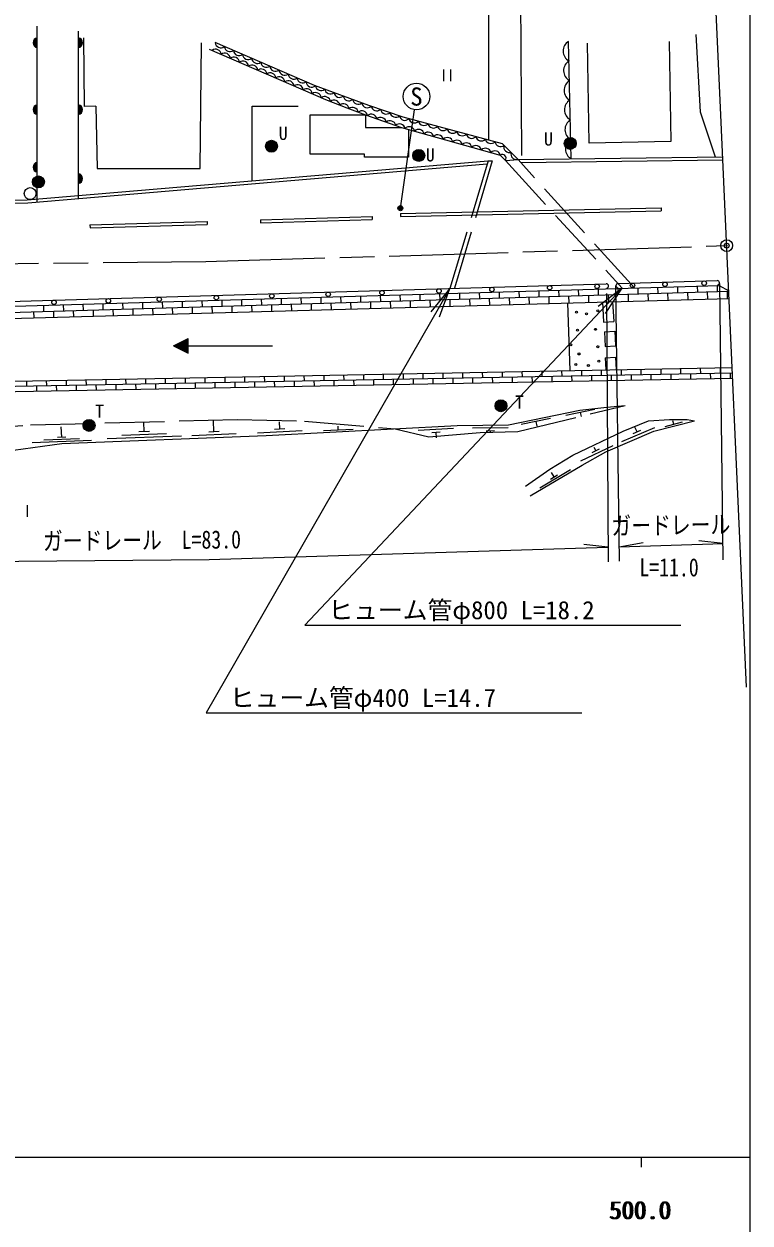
# Model space of a CAD drawing. Units: millimetres at full size, sheet at 1:1000; details may follow other scales. Extents: x 40000 to 680000, y 20000 to 380000.
# Drawn here: x 505740 to 579000, y 198357 to 319247 of the extents above; entities that cross this region are included whole.
import ezdxf
from ezdxf.enums import TextEntityAlignment as Align

# ---------------------------------------------------------------- set-up
doc = ezdxf.new("R2010")
doc.units = ezdxf.units.MM
doc.header["$LTSCALE"] = 1000
doc.header["$PDMODE"] = 32
doc.header["$PDSIZE"] = 500
doc.linetypes.add('CHAIN', pattern=[18.5, 12, -1.5, 3.5, -1.5])
doc.linetypes.add('DASHED', pattern=[7.5, 6, -1.5])
for name, color, linetype, lineweight in [('M-BGD', 7, 'Continuous', 25), ('M-BMK', 2, 'CHAIN', 13), ('M-BMK-OTRS', 5, 'Continuous', 25), ('M-BMK-SRVR', 3, 'Continuous', 25), ('M-STR-HTXT', 7, 'Continuous', 13), ('M-STR-STRC', 7, 'Continuous', 25), ('M-TTL-BAND', 7, 'Continuous', 25)]:
    doc.layers.add(name, color=color, linetype=linetype, lineweight=lineweight)
doc.layers.add('M-OTRS', color=6, linetype='Continuous')
doc.styles.add('ＭＳ ゴシック', font='')
doc.styles.get('ＭＳ ゴシック').set_extended_font_data('MS Gothic')

# ---------------------------------------------------------------- blocks, each defined once
blk = doc.blocks.new('open_arrow')
at = {"color": 0, "linetype": 'Continuous', "lineweight": -2}
blk.add_lwpolyline([(7.5, 1.25), (0, 0), (7.5, -1.25)], dxfattribs=at)

msp = doc.modelspace()

# ---------------------------------------------------------------- hatches: boundary and pattern name
at = {"layer": 'M-BGD'}
for points in [[(507064, 316856, -0.82183), (507064, 317847)], [(511245, 317851, -0.82183), (511245, 316861)], [(507064, 310113, -0.82183), (507064, 311104)], [(511245, 311103, -0.82183), (511245, 310113)], [(530115, 306917, -0.41421), (530715, 307517, -0.41421), (531315, 306917, -1)], [(560261, 307205, -0.41421), (560861, 307805, -0.41421), (561461, 307205, -1)], [(544979, 305989, -0.41421), (545579, 306589, -0.41421), (546179, 305989, -1)], [(507064, 304312, -0.82183), (507064, 305303)], [(506600, 303325, -0.41421), (507200, 303925, -0.41421), (507800, 303325, -1)], [(511245, 304153, -0.82183), (511245, 303162)], [(522318, 287541), (520818, 286791), (522318, 286041)], [(553270, 280755, -0.41421), (553870, 281355, -0.41421), (554470, 280755, -1)], [(511710, 278770, -0.41421), (512310, 279370, -0.41421), (512910, 278770, -1)]]:
    msp.add_hatch(color=256, dxfattribs=at).paths.add_polyline_path(points)
at = {"layer": 'M-STR-HTXT'}
msp.add_hatch(color=256, dxfattribs=at).paths.add_polyline_path([(543922, 300818, -0.41421), (543868, 300469, -0.41421), (543518, 300523, -1)])

# ---------------------------------------------------------------- linework, layer by layer
at = {"layer": 'M-BGD'}
for p, q in [((507064, 301293), (507064, 319041)), ((511245, 301647), (511245, 318523)), ((507064, 316856), (507064, 317847)), ((511245, 317851), (511245, 316861)), ((523534, 304692), (523657, 317336)), ((560968, 305662), (560690, 317484)), ((562774, 307237), (562590, 317309)), ((570834, 317467), (571019, 307395)), ((548087, 314645), (548087, 313471)), ((548787, 314645), (548787, 313471)), ((507064, 310113), (507064, 311104)), ((511245, 311103), (511245, 310113)), ((512983, 310951), (513127, 304687)), ((571019, 307395), (562774, 307237)), ((555592, 305591), (576241, 305862)), ((507064, 304312), (507064, 305303)), ((513127, 304687), (523534, 304692)), ((555859, 305288), (576255, 305562)), ((511245, 304153), (511245, 303162)), ((529601, 299486), (540857, 299841)), ((540857, 299841), (540866, 299541)), ((543728, 300132), (570034, 300705)), ((543728, 300132), (543735, 299832)), ((543735, 299832), (570041, 300405)), ((570034, 300705), (570041, 300405)), ((512399, 299010), (524210, 299321)), ((512399, 299010), (512407, 298710)), ((512407, 298710), (524218, 299021)), ((524210, 299321), (524218, 299021)), ((529601, 299486), (529610, 299186)), ((529610, 299186), (540866, 299541)), ((488690, 290810), (564491, 293049)), ((565672, 292583), (565689, 291984)), ((565693, 293084), (575689, 293379)), ((567671, 292642), (567689, 292043)), ((569670, 292701), (569688, 292102)), ((571669, 292760), (571687, 292161)), ((573668, 292819), (573686, 292220)), ((575667, 292878), (575685, 292279)), ((488723, 289711), (576852, 292313)), ((488741, 289111), (576886, 291574)), ((523690, 291344), (523708, 290744)), ((525689, 291403), (525707, 290803)), ((527688, 291462), (527706, 290862)), ((529687, 291521), (529705, 290921)), ((531687, 291580), (531704, 290980)), ((533686, 291639), (533703, 291039)), ((535685, 291698), (535702, 291098)), ((537684, 291757), (537702, 291157)), ((539683, 291816), (539701, 291216)), ((541682, 291875), (541700, 291275)), ((543681, 291934), (543699, 291334)), ((544699, 291364), (544719, 290675)), ((545680, 291993), (545698, 291393)), ((546698, 291423), (546718, 290731)), ((547680, 292052), (547697, 291452)), ((548697, 291482), (548717, 290787)), ((549679, 292111), (549696, 291511)), ((550696, 291541), (550717, 290842)), ((551678, 292170), (551696, 291570)), ((552695, 291600), (552716, 290898)), ((553677, 292229), (553695, 291629)), ((554694, 291659), (554715, 290954)), ((555676, 292288), (555694, 291688)), ((556693, 291718), (556714, 291010)), ((557675, 292347), (557693, 291747)), ((558692, 291777), (558713, 291066)), ((559674, 292406), (559692, 291806)), ((560692, 291836), (560713, 291122)), ((561673, 292465), (561691, 291866)), ((562691, 291895), (562712, 291178)), ((563673, 292524), (563690, 291925)), ((564690, 291954), (564711, 291233)), ((566689, 292013), (566710, 291289)), ((568688, 292072), (568710, 291345)), ((570687, 292131), (570709, 291401)), ((572686, 292190), (572708, 291457)), ((574685, 292249), (574707, 291513)), ((576685, 292308), (576706, 291569)), ((506715, 290242), (506734, 289614)), ((507697, 290871), (507715, 290272)), ((508714, 290301), (508733, 289670)), ((509696, 290930), (509714, 290331)), ((510713, 290360), (510732, 289725)), ((511695, 290989), (511713, 290390)), ((512713, 290419), (512731, 289781)), ((513694, 291048), (513712, 290449)), ((514712, 290478), (514731, 289837)), ((515693, 291107), (515711, 290508)), ((516711, 290537), (516730, 289893)), ((517693, 291166), (517710, 290567)), ((518710, 290596), (518729, 289949)), ((519692, 291226), (519709, 290626)), ((520709, 290655), (520728, 290005)), ((521691, 291285), (521709, 290685)), ((522708, 290714), (522727, 290061)), ((524707, 290773), (524727, 290116)), ((526706, 290832), (526726, 290172)), ((528706, 290891), (528725, 290228)), ((530705, 290950), (530724, 290284)), ((532704, 291010), (532724, 290340)), ((534703, 291069), (534723, 290396)), ((536702, 291128), (536722, 290452)), ((538701, 291187), (538721, 290507)), ((540700, 291246), (540720, 290563)), ((542699, 291305), (542720, 290619)), ((560584, 291118), (560812, 284294)), ((564107, 291217), (564205, 289198)), ((565136, 291245), (565242, 289253)), ((564205, 289198), (565242, 289253)), ((564315, 288206), (565356, 288262)), ((564315, 288206), (564386, 286737)), ((565356, 288262), (565434, 286793)), ((520818, 286791), (522318, 287541)), ((520818, 286791), (522318, 286041)), ((522318, 286041), (522318, 287541)), ((522318, 286791), (530818, 286791)), ((564386, 286737), (565434, 286793)), ((564382, 285592), (565435, 285648)), ((564382, 285592), (564442, 284361)), ((565435, 285648), (565503, 284381)), ((492371, 283014), (577200, 284600)), ((549988, 284091), (549997, 283566)), ((551987, 284129), (551997, 283604)), ((553987, 284166), (553997, 283641)), ((555987, 284203), (555996, 283678)), ((557986, 284241), (557996, 283716)), ((559986, 284278), (559996, 283753)), ((561985, 284315), (561995, 283791)), ((563985, 284353), (563995, 283828)), ((565985, 284390), (565995, 283865)), ((567984, 284428), (567994, 283903)), ((569984, 284465), (569994, 283940)), ((571984, 284502), (571994, 283977)), ((573983, 284540), (573993, 284015)), ((575983, 284577), (575993, 284052)), ((491734, 281952), (577247, 283550)), ((492056, 282483), (577224, 284075)), ((505995, 283269), (506005, 282744)), ((507995, 283306), (508005, 282782)), ((509995, 283344), (510004, 282819)), ((511994, 283381), (512004, 282856)), ((513994, 283419), (514004, 282894)), ((515004, 282912), (515013, 282387)), ((515994, 283456), (516003, 282931)), ((517003, 282950), (517013, 282425)), ((517993, 283493), (518003, 282968)), ((519003, 282987), (519013, 282462)), ((519993, 283531), (520003, 283006)), ((521002, 283024), (521012, 282500)), ((521992, 283568), (522002, 283043)), ((523002, 283062), (523012, 282537)), ((523992, 283605), (524002, 283080)), ((525002, 283099), (525012, 282574)), ((525992, 283643), (526002, 283118)), ((527001, 283137), (527011, 282612)), ((527991, 283680), (528001, 283155)), ((529001, 283174), (529011, 282649)), ((529991, 283718), (530001, 283193)), ((531001, 283211), (531011, 282686)), ((531991, 283755), (532001, 283230)), ((533000, 283249), (533010, 282724)), ((533990, 283792), (534000, 283267)), ((535000, 283286), (535010, 282761)), ((535990, 283830), (536000, 283305)), ((537000, 283323), (537009, 282798)), ((537990, 283867), (537999, 283342)), ((538999, 283361), (539009, 282836)), ((539989, 283904), (539999, 283379)), ((540999, 283398), (541009, 282873)), ((541989, 283942), (541999, 283417)), ((542999, 283436), (543008, 282911)), ((543989, 283979), (543998, 283454)), ((544998, 283473), (545008, 282948)), ((545988, 284016), (545998, 283492)), ((546998, 283510), (547008, 282985)), ((547988, 284054), (547998, 283529)), ((548998, 283548), (549007, 283023)), ((550997, 283585), (551007, 283060)), ((552997, 283622), (553007, 283097)), ((554997, 283660), (555006, 283135)), ((556996, 283697), (557006, 283172)), ((558996, 283734), (559006, 283210)), ((560995, 283772), (561005, 283247)), ((562995, 283809), (563005, 283284)), ((564995, 283847), (565005, 283322)), ((566994, 283884), (567004, 283359)), ((568994, 283921), (569004, 283396)), ((570994, 283959), (571004, 283434)), ((572993, 283996), (573003, 283471)), ((574993, 284033), (575003, 283509)), ((576993, 284071), (577002, 283546)), ((507005, 282763), (507015, 282238)), ((509005, 282800), (509014, 282275)), ((511004, 282838), (511014, 282313)), ((513004, 282875), (513014, 282350)), ((558861, 279456), (555922, 278851)), ((563336, 280377), (560398, 279772)), ((561867, 280075), (561951, 279667)), ((509551, 277595), (509510, 278644)), ((517343, 278167), (518392, 278207)), ((517867, 278187), (517833, 279065)), ((524381, 278139), (525430, 278180)), ((524905, 278159), (524863, 279244)), ((529316, 278018), (533809, 278253)), ((531023, 278408), (532071, 278463)), ((531547, 278435), (531510, 279149)), ((535952, 278245), (538948, 278401)), ((537450, 278323), (537432, 278682)), ((549095, 278450), (545500, 278262)), ((547733, 278078), (546894, 278034)), ((547313, 278056), (547342, 277506)), ((554585, 278530), (550986, 278487)), ((553209, 278213), (552369, 278203)), ((552789, 278208), (552791, 278057)), ((557392, 279153), (557488, 278683)), ((566075, 277142), (569379, 278572)), ((567222, 277966), (567993, 278299)), ((567607, 278132), (567352, 278673)), ((570428, 278677), (572173, 279118)), ((571301, 278897), (571213, 279246)), ((506569, 277059), (512565, 277291)), ((507760, 277316), (511358, 277455)), ((509131, 277579), (509970, 277611)), ((514143, 277443), (521638, 277733)), ((515631, 277800), (520127, 277974)), ((522669, 277773), (527165, 277947)), ((561941, 275187), (565188, 276743)), ((563056, 276054), (563814, 276417)), ((563435, 276235), (563280, 276559)), ((557787, 272476), (560877, 274324)), ((558864, 273365), (559585, 273796)), ((559224, 273580), (558955, 274031)), ((506071, 270744), (506071, 269570))]:
    msp.add_line(p, q, dxfattribs=at)
at = {"layer": 'M-BGD', "linetype": 'DASHED'}
for p, q in [((552571, 305454), (548719, 292583)), ((552996, 305439), (549190, 292597)), ((552571, 305454), (552996, 305439)), ((554316, 305487), (566101, 292596)), ((567343, 292633), (555592, 305591))]:
    msp.add_line(p, q, dxfattribs=at)
at = {"layer": 'M-BGD'}
for points in [[(573541, 318188), (573952, 310376), (575474, 305852)], [(178202, 317932), (186876, 302233), (188872, 299764), (189811, 298897), (358612, 299645), (377508, 303670), (392566, 303793), (414154, 300429), (440480, 300522), (457840, 301245), (460515, 300526), (506115, 301212), (552478, 305143)], [(512983, 310951), (511854, 310932), (511798, 317853)], [(555592, 305591), (554008, 307161), (543997, 309855), (540529, 311029), (535063, 313044), (525016, 317366)], [(524430, 316722), (536164, 311638), (538327, 310791), (540210, 310084), (543844, 308821), (553792, 306028), (554316, 305487), (555592, 305591)], [(528775, 303433), (528761, 310951), (533411, 310951)], [(534606, 310084), (540210, 310084), (540210, 308821), (543844, 308821)], [(544536, 308627), (544536, 305812), (540110, 305812), (540110, 306108), (534606, 306108), (534606, 310084)], [(428717, 300780), (440474, 300822), (457873, 301547), (460553, 300826), (506070, 301505), (552571, 305454)], [(488705, 290310), (575885, 292885), (576851, 292351)], [(446536, 264706), (477418, 273429), (484396, 274716), (486233, 275019), (497833, 275350), (509575, 276965), (530186, 277763), (549449, 278769), (554632, 278830), (561818, 280310), (564564, 280624), (566388, 280793)], [(556828, 271659), (562051, 274781), (564436, 276107), (569280, 278202), (573409, 279244)]]:
    msp.add_lwpolyline(points, dxfattribs=at)
at = {"layer": 'M-BGD', "linetype": 'DASHED'}
for points in [[(489749, 279695), (499631, 278359), (506410, 278821), (527253, 279381), (534052, 279203), (543179, 278441), (546580, 277627), (551758, 278070), (555580, 278157), (566388, 280793)], [(556347, 272636), (558794, 274376), (561119, 275778), (566193, 278201), (568767, 279248), (570887, 279362), (572647, 279362), (573409, 279244)]]:
    msp.add_lwpolyline(points, dxfattribs=at)
at = {"layer": 'M-BGD'}
for centre, radius in [((530715, 306917), 600), ((560861, 307205), 600), ((545579, 305989), 600), ((507200, 303325), 600), ((506365, 302145), 600), ((552958, 292483), 225), ((558787, 292655), 225), ((563572, 292796), 225), ((567140, 292902), 225), ((570425, 292999), 225), ((574374, 293115), 225), ((508767, 291178), 225), ((514254, 291340), 225), ((519392, 291492), 225), ((525145, 291662), 225), ((530745, 291827), 225), ((536435, 291995), 225), ((541862, 292155), 225), ((547616, 292325), 225), ((561478, 290193), 100), ((563635, 290334), 100), ((562512, 290019), 100), ((561604, 288382), 100), ((563397, 288460), 100), ((560919, 286897), 100), ((563655, 286710), 100), ((561742, 285977), 100), ((563745, 285245), 100), ((561424, 284903), 100), ((562686, 284813), 100), ((553870, 280755), 600), ((512310, 278770), 600)]:
    msp.add_circle(centre, radius, dxfattribs=at)
for centre, radius, start, end in [((507162, 317351), 505, 101.1709, 258.8291), ((511147, 317356), 505, 281.1709, 78.8291), ((525611, 317430), 580, 187.20814, 306.23776), ((526530, 317035), 580, 187.20814, 306.23776), ((561258, 316522), 1117, 120.57708, 242.11747), ((525080, 316120), 580, 7.05799, 126.08761), ((525997, 315723), 580, 7.05799, 126.08761), ((526915, 315325), 580, 7.05799, 126.08761), ((527449, 316640), 580, 187.20814, 306.23776), ((528367, 316245), 580, 187.20814, 306.23776), ((529286, 315850), 580, 187.20814, 306.23776), ((561347, 314548), 1160, 121.83246, 240.86208), ((527833, 314927), 580, 7.05799, 126.08761), ((528750, 314530), 580, 7.05799, 126.08761), ((529668, 314132), 580, 7.05799, 126.08761), ((530204, 315455), 580, 187.20814, 306.23776), ((530585, 313735), 580, 7.05799, 126.08761), ((531123, 315059), 580, 187.20814, 306.23776), ((532042, 314664), 580, 187.20814, 306.23776), ((531503, 313337), 580, 7.05799, 126.08761), ((532420, 312940), 580, 7.05799, 126.08761), ((532960, 314269), 580, 187.20814, 306.23776), ((533338, 312542), 580, 7.05799, 126.08761), ((533879, 313874), 580, 187.20814, 306.23776), ((534779, 313439), 558, 183.3719, 310.58721), ((561394, 312549), 1160, 121.83246, 240.86208), ((534255, 312144), 580, 7.05799, 126.08761), ((535173, 311747), 580, 7.05799, 126.08761), ((535713, 313118), 580, 190.25245, 309.28207), ((536092, 311338), 590, 9.85529, 125.52621), ((536651, 312772), 580, 190.25245, 309.28207), ((537590, 312426), 580, 190.25245, 309.28207), ((538528, 312081), 580, 190.25245, 309.28207), ((507162, 310609), 505, 101.1709, 258.8291), ((511147, 310608), 505, 281.1709, 78.8291), ((537032, 310982), 580, 9.09869, 128.12831), ((537963, 310616), 582, 9.55462, 128.03634), ((538902, 310261), 580, 9.91044, 128.94007), ((539466, 311735), 580, 190.25245, 309.28207), ((540397, 311374), 570, 188.9531, 311.3724), ((541342, 311065), 580, 191.78292, 310.81254), ((561440, 310599), 1160, 121.83246, 240.86208), ((539839, 309906), 583, 10.66299, 128.78871), ((540787, 309572), 580, 11.32095, 130.35057), ((541732, 309244), 580, 11.32095, 130.35057), ((542289, 310744), 580, 191.78292, 310.81254), ((542676, 308916), 580, 11.32095, 130.35057), ((543237, 310424), 580, 191.78292, 310.81254), ((544171, 310100), 568, 191.76238, 315.18713), ((545133, 309854), 580, 195.42319, 314.45282), ((561487, 308600), 1160, 121.83246, 240.86208), ((543623, 308574), 592, 14.5142, 129.70149), ((544598, 308304), 580, 14.80103, 133.83065), ((545561, 308033), 580, 14.80103, 133.83065), ((546099, 309595), 580, 195.42319, 314.45282), ((546524, 307763), 580, 14.80103, 133.83065), ((547065, 309335), 580, 195.42319, 314.45282), ((548030, 309075), 580, 195.42319, 314.45282), ((548996, 308815), 580, 195.42319, 314.45282), ((549962, 308555), 580, 195.42319, 314.45282), ((547487, 307493), 580, 14.80103, 133.83065), ((548449, 307222), 580, 14.80103, 133.83065), ((549412, 306952), 580, 14.80103, 133.83065), ((550375, 306682), 580, 14.80103, 133.83065), ((550927, 308295), 580, 195.42319, 314.45282), ((551893, 308035), 580, 195.42319, 314.45282), ((552858, 307775), 580, 195.42319, 314.45282), ((553820, 307435), 560, 187.5172, 308.95658), ((561468, 306636), 1096, 119.87436, 242.82019), ((551338, 306411), 580, 14.80103, 133.83065), ((552300, 306141), 580, 14.80103, 133.83065), ((553255, 305904), 551, 13.04889, 135.5828), ((553997, 305702), 385, 325.97498, 122.23828), ((554734, 306856), 580, 165.7287, 284.75832), ((555431, 306151), 567, 164.98947, 285.17682), ((507162, 304807), 505, 101.1709, 258.8291), ((511147, 303658), 505, 281.1709, 78.8291), ((564498, 292824), 225, 271.69146, 91.69146), ((565700, 292859), 225, 91.69146, 271.69146), ((575696, 293154), 225, 271.69146, 91.69146)]:
    msp.add_arc(centre, radius, start, end, dxfattribs=at)
at = {"layer": 'M-BMK'}
msp.add_lwpolyline([(76887, 291052), (178037, 292299), (277528, 293259), (377284, 293962), (476719, 294826), (524105, 295284), (576646, 296899)], dxfattribs=at)
at = {"layer": 'M-BMK-OTRS'}
msp.add_line((578653, 252373), (576120, 308564), dxfattribs=at)
at = {"layer": 'M-BMK-SRVR'}
msp.add_circle((576646, 296899), 600, dxfattribs=at)
at = {"layer": 'M-OTRS'}
msp.add_point((576646, 296899), dxfattribs=at)
at = {"layer": 'M-STR-HTXT'}
for p, q in [((576120, 308564), (574734, 339301)), ((552645, 307587), (552634, 327031)), ((555986, 305983), (555836, 327395)), ((543720, 300670), (545151, 310597)), ((565814, 265089), (565465, 292841)), ((576294, 265221), (575944, 293089)), ((564513, 292090), (564672, 265024)), ((564663, 266510), (562222, 266776)), ((565796, 266545), (568215, 266963)), ((565796, 266545), (576273, 266873)), ((576273, 266873), (573833, 267138))]:
    msp.add_line(p, q, dxfattribs=at)
for points in [[(548719, 292583), (524139, 249796), (562036, 249796)], [(566101, 292596), (534091, 258636), (572026, 258636)], [(482105, 264874), (524430, 265254), (564663, 266510)]]:
    msp.add_lwpolyline(points, dxfattribs=at)
msp.add_circle((543720, 300670), 250, dxfattribs=at)
at = {"layer": 'M-STR-STRC'}
msp.add_circle((545343, 311933), 1350, dxfattribs=at)
at = {"layer": 'M-TTL-BAND'}
for p, q in [((579000, 20000), (579000, 370000)), ((40000, 205000), (579000, 205000)), ((568000, 205000), (568000, 204000))]:
    msp.add_line(p, q, dxfattribs=at)

# ---------------------------------------------------------------- block references
at = {"layer": 'M-STR-HTXT', "xscale": 400, "yscale": 400}
for p, rotation in [((548719, 292583), 240.1), ((566101, 292596), 226.7)]:
    msp.add_blockref('open_arrow', p, dxfattribs=dict(at, rotation=rotation))

# ---------------------------------------------------------------- texts
at = {"layer": 'M-BGD', "style": 'ＭＳ ゴシック'}
for s, p in [('U', (531444, 308219)), ('U', (558208, 307651)), ('U', (546285, 306050)), ('T', (555294, 281131)), ('T', (512922, 280202))]:
    msp.add_text(s, height=1320, dxfattribs=at).set_placement(p, align=Align.MIDDLE_LEFT)
at = {"layer": 'M-STR-HTXT', "style": 'ＭＳ ゴシック', "width": 0.8}
for s, rotation, p in [('ガードレール', 0.72, (571028, 267254)), ('ガードレール\u3000L=83.0', 0.515, (517658, 265738))]:
    msp.add_text(s, height=1833, rotation=rotation, dxfattribs=at).set_placement(p, align=Align.BOTTOM_CENTER)
msp.add_text('L=11.0', height=1833, dxfattribs=at).set_placement((570829, 263000), align=Align.BOTTOM_CENTER)
at = {"layer": 'M-STR-HTXT', "style": 'ＭＳ ゴシック'}
for s, p in [('ヒューム管φ800 L=18.2', (536456, 258686)), ('ヒューム管φ400 L=14.7', (526504, 249846))]:
    msp.add_text(s, height=1833, dxfattribs=at).set_placement(p, align=Align.BOTTOM_LEFT)
at = {"layer": 'M-STR-STRC', "style": 'ＭＳ ゴシック'}
msp.add_text('S', height=1833, dxfattribs=at).set_placement((545343, 311933), align=Align.MIDDLE_CENTER)
at = {"layer": 'M-TTL-BAND', "style": 'ＭＳ ゴシック'}
for p in [(567844, 198195), (568000, 198195)]:
    msp.add_text('500.0', height=1833, dxfattribs=at).set_placement(p, align=Align.BOTTOM_CENTER)

doc.saveas('drawing.dxf')
